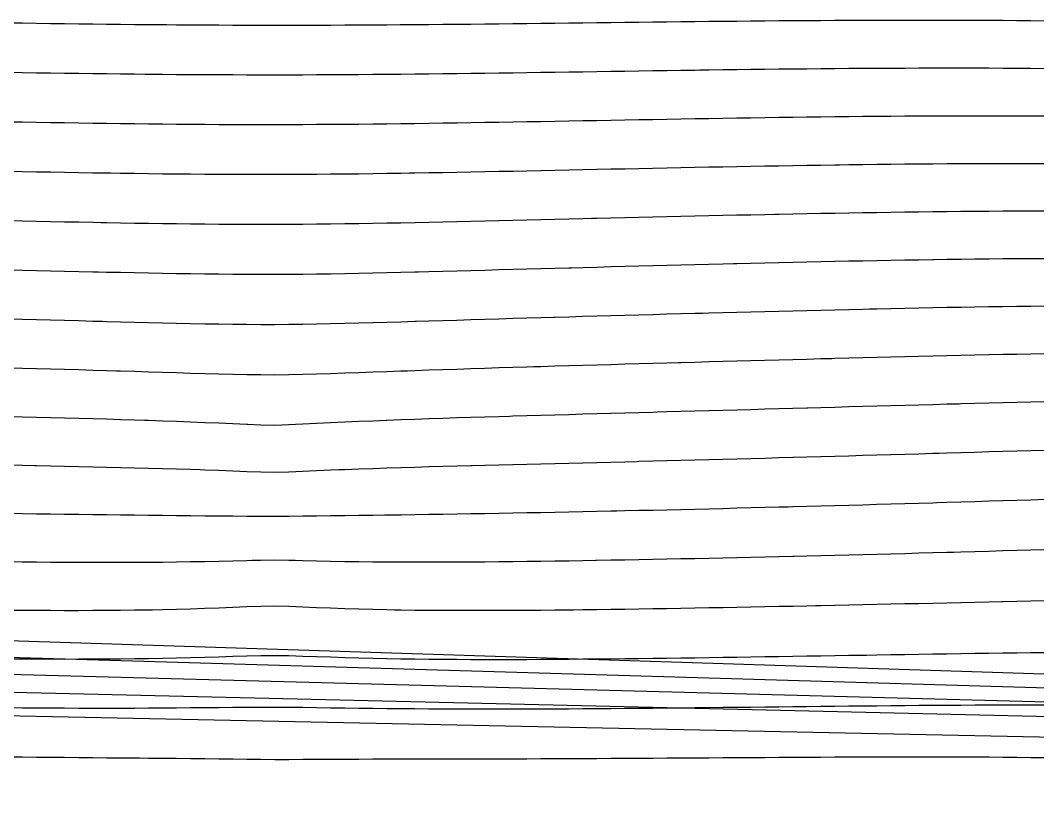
# Model space of a CAD drawing. Header units: metres. Extents: x 3387 to 5486, y 40 to 163.
# Drawn here: x 4399 to 4551.6, y 40 to 157.5 of the extents above; entities that cross this region are included whole.
import ezdxf

# ---------------------------------------------------------------- set-up
doc = ezdxf.new("R2010")
doc.units = ezdxf.units.M
for name, color, linetype in [('Contour_Level_10', 7, 'Continuous'), ('Contour_Level_11', 7, 'Continuous'), ('Contour_Level_12', 7, 'Continuous'), ('Contour_Level_13', 7, 'Continuous'), ('Contour_Level_14', 7, 'Continuous'), ('Contour_Level_15', 7, 'Continuous'), ('Contour_Level_16', 7, 'Continuous'), ('Contour_Level_17', 7, 'Continuous'), ('Contour_Level_18', 7, 'Continuous'), ('Contour_Level_19', 7, 'Continuous'), ('Contour_Level_20', 7, 'Continuous'), ('Contour_Level_21', 7, 'Continuous'), ('Contour_Level_22', 7, 'Continuous'), ('Contour_Level_23', 7, 'Continuous'), ('Contour_Level_5', 7, 'Continuous'), ('Contour_Level_6', 7, 'Continuous'), ('Contour_Level_7', 7, 'Continuous'), ('Contour_Level_8', 7, 'Continuous'), ('Contour_Level_9', 7, 'Continuous')]:
    doc.layers.add(name, color=color, linetype=linetype)

msp = doc.modelspace()

# ---------------------------------------------------------------- linework, layer by layer
at = {"layer": 'Contour_Level_10'}
msp.add_lwpolyline([(4552.71, 121.75), (4550.61, 121.75), (4548.51, 121.73), (4546.41, 121.72), (4544.31, 121.69), (4542.21, 121.67), (4540.1, 121.64), (4538, 121.62), (4536.13, 121.59), (4535.9, 121.58), (4533.8, 121.55), (4531.7, 121.52), (4529.6, 121.48), (4527.5, 121.44), (4525.4, 121.4), (4523.3, 121.36), (4521.19, 121.31), (4519.09, 121.27), (4516.99, 121.22), (4514.89, 121.18), (4512.79, 121.13), (4510.69, 121.08), (4508.59, 121.03), (4506.49, 120.98), (4505.98, 120.97), (4504.39, 120.93), (4502.28, 120.88), (4500.18, 120.83), (4498.08, 120.78), (4495.98, 120.72), (4493.88, 120.67), (4491.78, 120.62), (4489.68, 120.56), (4487.58, 120.51), (4485.48, 120.45), (4483.37, 120.4), (4481.71, 120.35), (4481.27, 120.34), (4479.17, 120.28), (4477.07, 120.23), (4474.97, 120.17), (4472.87, 120.11), (4470.77, 120.06), (4468.67, 120), (4466.57, 119.94), (4464.46, 119.89), (4462.36, 119.83), (4460.26, 119.77), (4458.67, 119.73), (4458.16, 119.72), (4456.06, 119.67), (4453.96, 119.62), (4451.86, 119.57), (4449.76, 119.53), (4447.66, 119.49), (4445.55, 119.45), (4443.45, 119.42), (4441.35, 119.4), (4439.25, 119.38), (4437.15, 119.37), (4435.05, 119.37), (4432.95, 119.38), (4430.85, 119.39), (4428.75, 119.41), (4426.65, 119.43), (4424.54, 119.46), (4422.44, 119.49), (4420.34, 119.53), (4418.24, 119.57), (4416.14, 119.61), (4414.04, 119.66), (4411.94, 119.7), (4410.65, 119.73), (4409.84, 119.75), (4407.74, 119.8), (4405.63, 119.85), (4403.53, 119.9), (4401.43, 119.94), (4399.33, 119.99), (4397.23, 120.04)], dxfattribs=at)
at = {"layer": 'Contour_Level_11'}
msp.add_lwpolyline([(4552.71, 114.62), (4550.61, 114.6), (4548.51, 114.58), (4546.41, 114.55), (4544.31, 114.52), (4542.21, 114.49), (4540.1, 114.45), (4538, 114.41), (4535.9, 114.37), (4533.8, 114.33), (4531.7, 114.29), (4529.6, 114.24), (4527.5, 114.2), (4526.38, 114.17), (4525.4, 114.15), (4523.3, 114.1), (4521.19, 114.05), (4519.09, 114), (4516.99, 113.95), (4514.89, 113.9), (4512.79, 113.85), (4510.69, 113.79), (4508.59, 113.74), (4506.49, 113.69), (4504.39, 113.63), (4502.28, 113.58), (4501.41, 113.55), (4500.18, 113.52), (4498.08, 113.46), (4495.98, 113.41), (4493.88, 113.35), (4491.78, 113.29), (4489.68, 113.24), (4487.58, 113.18), (4485.48, 113.12), (4483.37, 113.06), (4481.27, 113), (4479.17, 112.94), (4478.97, 112.93), (4477.07, 112.88), (4474.97, 112.82), (4472.87, 112.76), (4470.77, 112.69), (4468.67, 112.63), (4466.57, 112.57), (4464.46, 112.5), (4462.36, 112.44), (4460.26, 112.37), (4458.43, 112.32), (4458.16, 112.31), (4456.06, 112.24), (4453.96, 112.18), (4451.86, 112.12), (4449.76, 112.06), (4447.66, 112.01), (4445.55, 111.96), (4443.45, 111.92), (4441.35, 111.88), (4439.25, 111.86), (4437.15, 111.85), (4435.05, 111.85), (4432.95, 111.86), (4430.85, 111.88), (4428.75, 111.91), (4426.65, 111.95), (4424.54, 111.99), (4422.44, 112.04), (4420.34, 112.09), (4418.24, 112.14), (4416.14, 112.19), (4414.04, 112.25), (4411.94, 112.3), (4411.31, 112.32), (4409.84, 112.35), (4407.74, 112.41), (4405.63, 112.46), (4403.53, 112.52), (4401.43, 112.57), (4399.33, 112.62), (4397.23, 112.67)], dxfattribs=at)
at = {"layer": 'Contour_Level_12'}
msp.add_lwpolyline([(4552.71, 107.47), (4550.61, 107.44), (4548.51, 107.4), (4547.06, 107.37), (4546.41, 107.36), (4544.31, 107.32), (4542.21, 107.27), (4540.1, 107.23), (4538, 107.18), (4535.9, 107.13), (4533.8, 107.08), (4531.7, 107.03), (4529.6, 106.98), (4527.5, 106.93), (4525.4, 106.87), (4523.3, 106.82), (4521.19, 106.76), (4520.76, 106.75), (4519.09, 106.71), (4516.99, 106.65), (4514.89, 106.6), (4512.79, 106.54), (4510.69, 106.49), (4508.59, 106.43), (4506.49, 106.37), (4504.39, 106.32), (4502.28, 106.26), (4500.18, 106.2), (4498.08, 106.14), (4497.75, 106.14), (4495.98, 106.09), (4493.88, 106.03), (4491.78, 105.97), (4489.68, 105.91), (4487.58, 105.85), (4485.48, 105.79), (4483.37, 105.73), (4481.27, 105.67), (4479.17, 105.61), (4477.07, 105.55), (4476.04, 105.52), (4474.97, 105.49), (4472.87, 105.42), (4470.77, 105.36), (4468.67, 105.29), (4466.57, 105.22), (4464.46, 105.15), (4462.36, 105.08), (4460.26, 105.01), (4458.16, 104.94), (4457.07, 104.9), (4456.06, 104.86), (4453.96, 104.79), (4451.86, 104.71), (4449.76, 104.63), (4447.66, 104.56), (4445.55, 104.49), (4443.45, 104.42), (4441.35, 104.36), (4439.25, 104.32), (4437.15, 104.3), (4435.05, 104.31), (4432.95, 104.33), (4430.85, 104.38), (4428.75, 104.43), (4426.65, 104.49), (4424.54, 104.55), (4422.44, 104.62), (4420.34, 104.69), (4418.24, 104.75), (4416.14, 104.82), (4414.04, 104.88), (4413.42, 104.9), (4411.94, 104.94), (4409.84, 105), (4407.74, 105.06), (4405.63, 105.12), (4403.53, 105.18), (4401.43, 105.23), (4399.33, 105.28), (4397.23, 105.34)], dxfattribs=at)
at = {"layer": 'Contour_Level_13'}
msp.add_lwpolyline([(4552.71, 100.27), (4550.61, 100.22), (4548.51, 100.17), (4546.41, 100.12), (4544.31, 100.07), (4542.21, 100.02), (4540.1, 99.96), (4539.86, 99.95), (4538, 99.91), (4535.9, 99.85), (4533.8, 99.79), (4531.7, 99.74), (4529.6, 99.68), (4527.5, 99.62), (4525.4, 99.56), (4523.3, 99.51), (4521.19, 99.45), (4519.09, 99.39), (4517.16, 99.34), (4516.99, 99.33), (4514.89, 99.27), (4512.79, 99.22), (4510.69, 99.16), (4508.59, 99.1), (4506.49, 99.04), (4504.39, 98.99), (4502.28, 98.93), (4500.18, 98.87), (4498.08, 98.81), (4495.98, 98.76), (4494.56, 98.72), (4493.88, 98.7), (4491.78, 98.64), (4489.68, 98.59), (4487.58, 98.53), (4485.48, 98.47), (4483.37, 98.41), (4481.27, 98.35), (4479.17, 98.3), (4477.07, 98.24), (4474.97, 98.18), (4472.87, 98.12), (4472.36, 98.1), (4470.77, 98.05), (4468.67, 97.99), (4466.57, 97.93), (4464.46, 97.86), (4462.36, 97.79), (4460.26, 97.72), (4458.16, 97.64), (4456.06, 97.57), (4453.96, 97.49), (4453.87, 97.48), (4451.86, 97.4), (4449.76, 97.31), (4447.66, 97.22), (4445.55, 97.12), (4443.45, 97.02), (4441.35, 96.91), (4440.26, 96.86), (4439.25, 96.82), (4437.15, 96.75), (4435.05, 96.79), (4433.14, 96.86), (4432.95, 96.87), (4430.85, 96.96), (4428.75, 97.06), (4426.65, 97.15), (4424.54, 97.23), (4422.44, 97.31), (4420.34, 97.39), (4418.24, 97.46), (4417.62, 97.48), (4416.14, 97.53), (4414.04, 97.6), (4411.94, 97.66), (4409.84, 97.72), (4407.74, 97.77), (4405.63, 97.83), (4403.53, 97.88), (4401.43, 97.93), (4399.33, 97.98), (4397.23, 98.03)], dxfattribs=at)
at = {"layer": 'Contour_Level_14'}
msp.add_lwpolyline([(4552.71, 93), (4550.61, 92.94), (4548.51, 92.88), (4546.41, 92.82), (4544.31, 92.76), (4542.21, 92.69), (4540.1, 92.63), (4538, 92.57), (4536.82, 92.54), (4535.9, 92.51), (4533.8, 92.45), (4531.7, 92.39), (4529.6, 92.33), (4527.5, 92.27), (4525.4, 92.21), (4523.3, 92.15), (4521.19, 92.09), (4519.09, 92.03), (4516.99, 91.97), (4515.01, 91.92), (4514.89, 91.92), (4512.79, 91.86), (4510.69, 91.8), (4508.59, 91.75), (4506.49, 91.69), (4504.39, 91.63), (4502.28, 91.58), (4500.18, 91.52), (4498.08, 91.47), (4495.98, 91.41), (4493.88, 91.36), (4491.78, 91.31), (4491.55, 91.3), (4489.68, 91.25), (4487.58, 91.2), (4485.48, 91.15), (4483.37, 91.1), (4481.27, 91.04), (4479.17, 90.99), (4477.07, 90.94), (4474.97, 90.89), (4472.87, 90.84), (4470.77, 90.78), (4468.67, 90.73), (4466.81, 90.68), (4466.57, 90.68), (4464.46, 90.62), (4462.36, 90.57), (4460.26, 90.51), (4458.16, 90.45), (4456.06, 90.39), (4453.96, 90.32), (4451.86, 90.25), (4449.76, 90.18), (4447.66, 90.1), (4446.79, 90.07), (4445.55, 90.02), (4443.45, 89.93), (4441.35, 89.84), (4439.25, 89.75), (4437.15, 89.7), (4435.05, 89.73), (4432.95, 89.8), (4430.85, 89.88), (4428.75, 89.97), (4426.65, 90.04), (4425.95, 90.07), (4424.54, 90.11), (4422.44, 90.18), (4420.34, 90.24), (4418.24, 90.3), (4416.14, 90.35), (4414.04, 90.4), (4411.94, 90.45), (4409.84, 90.5), (4407.74, 90.55), (4405.63, 90.59), (4403.53, 90.63), (4401.43, 90.68), (4401.09, 90.68), (4399.33, 90.72), (4397.23, 90.76)], dxfattribs=at)
at = {"layer": 'Contour_Level_15'}
msp.add_lwpolyline([(4552.71, 85.62), (4550.61, 85.55), (4548.51, 85.49), (4546.41, 85.42), (4544.31, 85.36), (4542.21, 85.29), (4540.1, 85.23), (4538, 85.17), (4536.5, 85.12), (4535.9, 85.1), (4533.8, 85.04), (4531.7, 84.98), (4529.6, 84.92), (4527.5, 84.86), (4525.4, 84.8), (4523.3, 84.75), (4521.19, 84.69), (4519.09, 84.63), (4516.99, 84.58), (4514.89, 84.52), (4514.22, 84.5), (4512.79, 84.47), (4510.69, 84.41), (4508.59, 84.36), (4506.49, 84.31), (4504.39, 84.25), (4502.28, 84.2), (4500.18, 84.15), (4498.08, 84.1), (4495.98, 84.05), (4493.88, 84), (4491.78, 83.96), (4489.68, 83.91), (4488.5, 83.88), (4487.58, 83.86), (4485.48, 83.82), (4483.37, 83.78), (4481.27, 83.73), (4479.17, 83.69), (4477.07, 83.65), (4474.97, 83.61), (4472.87, 83.57), (4470.77, 83.53), (4468.67, 83.49), (4466.57, 83.46), (4464.46, 83.42), (4462.36, 83.39), (4460.26, 83.36), (4458.16, 83.33), (4456.06, 83.3), (4453.96, 83.27), (4453.7, 83.27), (4451.86, 83.24), (4449.76, 83.21), (4447.66, 83.19), (4445.55, 83.16), (4443.45, 83.14), (4441.35, 83.12), (4439.25, 83.1), (4437.15, 83.09), (4435.05, 83.09), (4432.95, 83.1), (4430.85, 83.12), (4428.75, 83.13), (4426.65, 83.15), (4424.54, 83.17), (4422.44, 83.19), (4420.34, 83.21), (4418.24, 83.24), (4416.14, 83.26), (4415.5, 83.27), (4414.04, 83.28), (4411.94, 83.31), (4409.84, 83.33), (4407.74, 83.36), (4405.63, 83.39), (4403.53, 83.42), (4401.43, 83.45), (4399.33, 83.48), (4397.23, 83.51)], dxfattribs=at)
at = {"layer": 'Contour_Level_16'}
msp.add_lwpolyline([(4552.71, 78.1), (4550.61, 78.04), (4548.51, 77.98), (4546.41, 77.91), (4544.31, 77.85), (4542.21, 77.79), (4540.1, 77.73), (4539.05, 77.7), (4538, 77.67), (4535.9, 77.62), (4533.8, 77.56), (4531.7, 77.5), (4529.6, 77.45), (4527.5, 77.39), (4525.4, 77.34), (4523.3, 77.29), (4521.19, 77.23), (4519.09, 77.18), (4516.99, 77.13), (4515.08, 77.09), (4514.89, 77.08), (4512.79, 77.03), (4510.69, 76.98), (4508.59, 76.93), (4506.49, 76.89), (4504.39, 76.84), (4502.28, 76.8), (4500.18, 76.75), (4498.08, 76.71), (4495.98, 76.67), (4493.88, 76.62), (4491.78, 76.58), (4489.68, 76.54), (4487.58, 76.51), (4485.48, 76.47), (4485.27, 76.47), (4483.37, 76.44), (4481.27, 76.4), (4479.17, 76.37), (4477.07, 76.34), (4474.97, 76.32), (4472.87, 76.29), (4470.77, 76.27), (4468.67, 76.25), (4466.57, 76.23), (4464.46, 76.22), (4462.36, 76.21), (4460.26, 76.21), (4458.16, 76.21), (4456.06, 76.21), (4453.96, 76.23), (4451.86, 76.24), (4449.76, 76.27), (4447.66, 76.3), (4445.55, 76.34), (4443.45, 76.39), (4441.35, 76.44), (4440.23, 76.47), (4439.25, 76.49), (4437.15, 76.53), (4435.05, 76.5), (4433.79, 76.47), (4432.95, 76.45), (4430.85, 76.39), (4428.75, 76.34), (4426.65, 76.29), (4424.54, 76.26), (4422.44, 76.22), (4420.34, 76.2), (4418.24, 76.18), (4416.14, 76.17), (4414.04, 76.17), (4411.94, 76.17), (4409.84, 76.17), (4407.74, 76.18), (4405.63, 76.19), (4403.53, 76.2), (4401.43, 76.22), (4399.33, 76.24), (4397.23, 76.26)], dxfattribs=at)
at = {"layer": 'Contour_Level_17'}
msp.add_lwpolyline([(4552.71, 70.44), (4550.61, 70.39), (4548.51, 70.34), (4546.41, 70.29), (4546.21, 70.29), (4544.31, 70.24), (4542.21, 70.19), (4540.1, 70.15), (4538, 70.1), (4535.9, 70.05), (4533.8, 70), (4531.7, 69.96), (4529.6, 69.91), (4527.5, 69.86), (4525.4, 69.82), (4523.3, 69.77), (4521.19, 69.73), (4519.09, 69.68), (4518.32, 69.67), (4516.99, 69.64), (4514.89, 69.6), (4512.79, 69.56), (4510.69, 69.51), (4508.59, 69.47), (4506.49, 69.43), (4504.39, 69.39), (4502.28, 69.36), (4500.18, 69.32), (4498.08, 69.28), (4495.98, 69.25), (4493.88, 69.21), (4491.78, 69.18), (4489.68, 69.15), (4487.58, 69.12), (4485.48, 69.09), (4483.37, 69.07), (4482, 69.05), (4481.27, 69.04), (4479.17, 69.02), (4477.07, 69), (4474.97, 68.98), (4472.87, 68.97), (4470.77, 68.96), (4468.67, 68.96), (4466.57, 68.96), (4464.46, 68.96), (4462.36, 68.97), (4460.26, 68.98), (4458.16, 69), (4456.06, 69.03), (4455.15, 69.05), (4453.96, 69.07), (4451.86, 69.12), (4449.76, 69.17), (4447.66, 69.24), (4445.55, 69.32), (4443.45, 69.4), (4441.35, 69.49), (4439.25, 69.57), (4437.15, 69.63), (4435.05, 69.59), (4432.95, 69.51), (4430.85, 69.42), (4428.75, 69.33), (4426.65, 69.26), (4424.54, 69.19), (4422.44, 69.13), (4420.34, 69.08), (4418.81, 69.05), (4418.24, 69.04), (4416.14, 69.01), (4414.04, 68.98), (4411.94, 68.97), (4409.84, 68.96), (4407.74, 68.95), (4405.63, 68.95), (4403.53, 68.96), (4401.43, 68.96), (4399.33, 68.98), (4397.23, 68.99)], dxfattribs=at)
at = {"layer": 'Contour_Level_18'}
msp.add_lwpolyline([(4552.71, 62.64), (4550.61, 62.62), (4548.51, 62.59), (4546.41, 62.57), (4544.31, 62.54), (4542.21, 62.51), (4540.1, 62.47), (4538, 62.44), (4535.9, 62.41), (4533.8, 62.38), (4531.7, 62.34), (4529.6, 62.31), (4527.5, 62.28), (4525.97, 62.25), (4525.4, 62.24), (4523.3, 62.21), (4521.19, 62.17), (4519.09, 62.14), (4516.99, 62.11), (4514.89, 62.07), (4512.79, 62.04), (4510.69, 62.01), (4508.59, 61.97), (4506.49, 61.94), (4504.39, 61.91), (4502.28, 61.88), (4500.18, 61.85), (4498.08, 61.82), (4495.98, 61.8), (4493.88, 61.77), (4491.78, 61.74), (4489.68, 61.72), (4487.58, 61.7), (4485.48, 61.68), (4483.37, 61.66), (4481.27, 61.64), (4480.36, 61.63), (4479.17, 61.62), (4477.07, 61.61), (4474.97, 61.6), (4472.87, 61.6), (4470.77, 61.59), (4468.67, 61.59), (4466.57, 61.6), (4464.46, 61.61), (4462.36, 61.62), (4460.98, 61.63), (4460.26, 61.64), (4458.16, 61.67), (4456.06, 61.7), (4453.96, 61.74), (4451.86, 61.78), (4449.76, 61.83), (4447.66, 61.9), (4445.55, 61.96), (4443.45, 62.03), (4441.35, 62.1), (4439.25, 62.17), (4437.15, 62.2), (4435.05, 62.18), (4432.95, 62.13), (4430.85, 62.06), (4428.75, 61.99), (4426.65, 61.93), (4424.54, 61.87), (4422.44, 61.82), (4420.34, 61.78), (4418.24, 61.74), (4416.14, 61.71), (4414.04, 61.69), (4411.94, 61.67), (4409.84, 61.66), (4407.74, 61.66), (4405.63, 61.65), (4403.53, 61.66), (4401.43, 61.66), (4399.33, 61.67), (4397.23, 61.69)], dxfattribs=at)
at = {"layer": 'Contour_Level_19'}
for points in [[(3386.6, 97), (5157.42, 40)], [(4552.71, 54.76), (4550.61, 54.77), (4548.51, 54.77), (4546.41, 54.77), (4544.31, 54.76), (4542.21, 54.75), (4540.1, 54.74), (4538, 54.73), (4535.9, 54.71), (4533.8, 54.7), (4531.7, 54.68), (4529.6, 54.66), (4527.5, 54.64), (4525.4, 54.62), (4523.3, 54.6), (4521.19, 54.58), (4519.09, 54.56), (4516.99, 54.53), (4514.89, 54.51), (4512.79, 54.49), (4510.69, 54.46), (4508.59, 54.44), (4506.49, 54.42), (4504.39, 54.4), (4502.28, 54.37), (4500.18, 54.35), (4498.08, 54.33), (4495.98, 54.31), (4493.88, 54.29), (4491.78, 54.27), (4489.68, 54.25), (4487.58, 54.24), (4485.48, 54.22), (4484.62, 54.22), (4483.37, 54.21), (4481.27, 54.19), (4479.17, 54.18), (4477.07, 54.17), (4474.97, 54.17), (4472.87, 54.16), (4470.77, 54.16), (4468.67, 54.16), (4466.57, 54.16), (4464.46, 54.17), (4462.36, 54.17), (4460.26, 54.18), (4458.16, 54.2), (4456.06, 54.22), (4455.95, 54.22), (4453.96, 54.24), (4451.86, 54.26), (4449.76, 54.28), (4447.66, 54.31), (4445.55, 54.34), (4443.45, 54.37), (4441.35, 54.4), (4439.25, 54.43), (4437.15, 54.44), (4435.05, 54.44), (4432.95, 54.43), (4430.85, 54.41), (4428.75, 54.39), (4426.65, 54.37), (4424.54, 54.35), (4422.44, 54.33), (4420.34, 54.31), (4418.24, 54.3), (4416.14, 54.29), (4414.04, 54.29), (4411.94, 54.28), (4409.84, 54.28), (4407.74, 54.29), (4405.63, 54.3), (4403.53, 54.31), (4401.43, 54.32), (4399.33, 54.33), (4397.23, 54.35)]]:
    msp.add_lwpolyline(points, dxfattribs=at)
at = {"layer": 'Contour_Level_20'}
for points in [[(3386.6, 91.76), (5141.49, 40)], [(4552.71, 46.85), (4550.61, 46.88), (4548.51, 46.91), (4546.41, 46.93), (4544.31, 46.95), (4542.21, 46.96), (4540.1, 46.97), (4538, 46.98), (4535.9, 46.98), (4533.8, 46.98), (4531.7, 46.98), (4529.6, 46.98), (4527.5, 46.97), (4525.4, 46.97), (4523.3, 46.96), (4521.19, 46.95), (4519.09, 46.94), (4516.99, 46.93), (4514.89, 46.92), (4512.79, 46.91), (4510.69, 46.89), (4508.59, 46.88), (4506.49, 46.87), (4504.39, 46.85), (4502.28, 46.84), (4500.18, 46.83), (4498.08, 46.81), (4496.14, 46.8), (4495.98, 46.8), (4493.88, 46.78), (4491.78, 46.77), (4489.68, 46.76), (4487.58, 46.75), (4485.48, 46.74), (4483.37, 46.73), (4481.27, 46.72), (4479.17, 46.71), (4477.07, 46.7), (4474.97, 46.69), (4472.87, 46.68), (4470.77, 46.68), (4468.67, 46.67), (4466.57, 46.67), (4464.46, 46.67), (4462.36, 46.66), (4460.26, 46.66), (4458.16, 46.66), (4456.06, 46.66), (4453.96, 46.65), (4451.86, 46.65), (4449.76, 46.64), (4447.66, 46.63), (4445.55, 46.62), (4443.45, 46.61), (4441.35, 46.6), (4439.25, 46.59), (4437.15, 46.59), (4435.05, 46.6), (4432.95, 46.62), (4430.85, 46.65), (4428.75, 46.68), (4426.65, 46.7), (4424.54, 46.73), (4422.44, 46.75), (4420.34, 46.77), (4418.24, 46.79), (4416.85, 46.8), (4416.14, 46.81), (4414.04, 46.82), (4411.94, 46.84), (4409.84, 46.86), (4407.74, 46.88), (4405.63, 46.9), (4403.53, 46.92), (4401.43, 46.94), (4399.33, 46.96), (4397.23, 46.98)]]:
    msp.add_lwpolyline(points, dxfattribs=at)
at = {"layer": 'Contour_Level_21'}
msp.add_lwpolyline([(3386.6, 86.31), (5126, 40)], dxfattribs=at)
at = {"layer": 'Contour_Level_22'}
msp.add_lwpolyline([(3386.6, 80.45), (5110.37, 40)], dxfattribs=at)
at = {"layer": 'Contour_Level_23'}
msp.add_lwpolyline([(3386.6, 74.05), (5037.4, 40)], dxfattribs=at)
at = {"layer": 'Contour_Level_5'}
msp.add_lwpolyline([(4552.71, 157.41), (4550.61, 157.43), (4549.88, 157.44), (4548.51, 157.45), (4546.41, 157.47), (4544.31, 157.48), (4542.21, 157.49), (4540.1, 157.5), (4538, 157.51), (4535.9, 157.51), (4533.8, 157.51), (4531.7, 157.51), (4529.6, 157.51), (4527.5, 157.5), (4525.4, 157.5), (4523.3, 157.49), (4521.19, 157.48), (4519.09, 157.46), (4516.99, 157.45), (4515.13, 157.44), (4514.89, 157.44), (4512.79, 157.42), (4510.69, 157.4), (4508.59, 157.38), (4506.49, 157.36), (4504.39, 157.34), (4502.28, 157.32), (4500.18, 157.3), (4498.08, 157.27), (4495.98, 157.25), (4493.88, 157.23), (4491.78, 157.2), (4489.68, 157.18), (4487.58, 157.15), (4485.48, 157.13), (4483.37, 157.1), (4481.27, 157.08), (4479.17, 157.05), (4477.07, 157.03), (4474.97, 157), (4472.87, 156.98), (4470.77, 156.96), (4468.67, 156.93), (4466.57, 156.91), (4464.46, 156.89), (4462.36, 156.87), (4460.26, 156.85), (4458.16, 156.84), (4456.06, 156.82), (4456, 156.82), (4453.96, 156.8), (4451.86, 156.79), (4449.76, 156.78), (4447.66, 156.77), (4445.55, 156.76), (4443.45, 156.76), (4441.35, 156.75), (4439.25, 156.75), (4437.15, 156.75), (4435.05, 156.75), (4432.95, 156.76), (4430.85, 156.76), (4428.75, 156.77), (4426.65, 156.78), (4424.54, 156.79), (4422.44, 156.81), (4420.93, 156.82), (4420.34, 156.82), (4418.24, 156.84), (4416.14, 156.86), (4414.04, 156.88), (4411.94, 156.9), (4409.84, 156.93), (4407.74, 156.95), (4405.63, 156.98), (4403.53, 157.01), (4401.43, 157.04), (4399.33, 157.07), (4397.23, 157.1)], dxfattribs=at)
at = {"layer": 'Contour_Level_6'}
msp.add_lwpolyline([(4552.71, 150.26), (4550.61, 150.28), (4548.51, 150.3), (4546.41, 150.31), (4544.31, 150.32), (4542.21, 150.32), (4540.1, 150.33), (4538, 150.33), (4535.9, 150.33), (4533.8, 150.32), (4531.7, 150.31), (4529.6, 150.31), (4527.5, 150.29), (4525.4, 150.28), (4523.3, 150.27), (4521.19, 150.25), (4519.09, 150.23), (4516.99, 150.21), (4514.89, 150.19), (4512.79, 150.17), (4510.69, 150.14), (4508.59, 150.12), (4506.49, 150.09), (4504.39, 150.07), (4502.28, 150.04), (4500.96, 150.02), (4500.18, 150.01), (4498.08, 149.98), (4495.98, 149.95), (4493.88, 149.92), (4491.78, 149.89), (4489.68, 149.86), (4487.58, 149.83), (4485.48, 149.8), (4483.37, 149.76), (4481.27, 149.73), (4479.17, 149.7), (4477.07, 149.67), (4474.97, 149.64), (4472.87, 149.61), (4470.77, 149.58), (4468.67, 149.55), (4466.57, 149.52), (4464.46, 149.5), (4462.36, 149.47), (4460.26, 149.45), (4458.16, 149.43), (4456.06, 149.41), (4455.73, 149.4), (4453.96, 149.39), (4451.86, 149.37), (4449.76, 149.35), (4447.66, 149.34), (4445.55, 149.33), (4443.45, 149.32), (4441.35, 149.31), (4439.25, 149.31), (4437.15, 149.31), (4435.05, 149.31), (4432.95, 149.31), (4430.85, 149.32), (4428.75, 149.32), (4426.65, 149.33), (4424.54, 149.35), (4422.44, 149.36), (4420.34, 149.38), (4418.24, 149.4), (4417.73, 149.4), (4416.14, 149.42), (4414.04, 149.44), (4411.94, 149.47), (4409.84, 149.49), (4407.74, 149.52), (4405.63, 149.55), (4403.53, 149.58), (4401.43, 149.61), (4399.33, 149.64), (4397.23, 149.68)], dxfattribs=at)
at = {"layer": 'Contour_Level_7'}
msp.add_lwpolyline([(4552.71, 143.12), (4550.61, 143.14), (4548.51, 143.15), (4546.41, 143.16), (4544.31, 143.16), (4542.21, 143.16), (4540.1, 143.16), (4538, 143.15), (4535.9, 143.14), (4533.8, 143.13), (4531.7, 143.12), (4529.6, 143.1), (4527.5, 143.09), (4525.4, 143.07), (4523.3, 143.05), (4521.19, 143.02), (4519.09, 143), (4516.99, 142.97), (4514.89, 142.94), (4512.79, 142.92), (4510.69, 142.89), (4508.59, 142.85), (4506.49, 142.82), (4504.39, 142.79), (4502.28, 142.75), (4500.18, 142.72), (4498.08, 142.68), (4495.98, 142.65), (4493.88, 142.61), (4493.42, 142.6), (4491.78, 142.57), (4489.68, 142.54), (4487.58, 142.5), (4485.48, 142.46), (4483.37, 142.42), (4481.27, 142.39), (4479.17, 142.35), (4477.07, 142.31), (4474.97, 142.27), (4472.87, 142.24), (4470.77, 142.2), (4468.67, 142.17), (4466.57, 142.13), (4464.46, 142.1), (4462.36, 142.07), (4460.26, 142.04), (4458.16, 142.01), (4456.4, 141.98), (4456.06, 141.98), (4453.96, 141.96), (4451.86, 141.93), (4449.76, 141.91), (4447.66, 141.89), (4445.55, 141.88), (4443.45, 141.87), (4441.35, 141.86), (4439.25, 141.85), (4437.15, 141.85), (4435.05, 141.85), (4432.95, 141.85), (4430.85, 141.85), (4428.75, 141.86), (4426.65, 141.87), (4424.54, 141.89), (4422.44, 141.9), (4420.34, 141.92), (4418.24, 141.95), (4416.14, 141.97), (4414.83, 141.98), (4414.04, 141.99), (4411.94, 142.02), (4409.84, 142.05), (4407.74, 142.08), (4405.63, 142.12), (4403.53, 142.15), (4401.43, 142.18), (4399.33, 142.22), (4397.23, 142.26)], dxfattribs=at)
at = {"layer": 'Contour_Level_8'}
msp.add_lwpolyline([(4552.71, 136), (4550.61, 136.01), (4548.51, 136.01), (4546.41, 136.01), (4544.31, 136.01), (4542.21, 136), (4540.1, 135.99), (4538, 135.98), (4535.9, 135.96), (4533.8, 135.94), (4531.7, 135.92), (4529.6, 135.9), (4527.5, 135.88), (4525.4, 135.85), (4523.3, 135.82), (4521.91, 135.8), (4521.19, 135.79), (4519.09, 135.76), (4516.99, 135.73), (4514.89, 135.7), (4512.79, 135.66), (4510.69, 135.62), (4508.59, 135.59), (4506.49, 135.55), (4504.39, 135.51), (4502.28, 135.47), (4500.18, 135.43), (4498.08, 135.38), (4495.98, 135.34), (4493.88, 135.3), (4491.78, 135.26), (4489.68, 135.21), (4488.4, 135.19), (4487.58, 135.17), (4485.48, 135.12), (4483.37, 135.08), (4481.27, 135.04), (4479.17, 134.99), (4477.07, 134.95), (4474.97, 134.9), (4472.87, 134.86), (4470.77, 134.82), (4468.67, 134.77), (4466.57, 134.73), (4464.46, 134.69), (4462.36, 134.65), (4460.26, 134.62), (4458.16, 134.58), (4457.36, 134.57), (4456.06, 134.55), (4453.96, 134.52), (4451.86, 134.49), (4449.76, 134.46), (4447.66, 134.44), (4445.55, 134.42), (4443.45, 134.4), (4441.35, 134.39), (4439.25, 134.38), (4437.15, 134.37), (4435.05, 134.37), (4432.95, 134.37), (4430.85, 134.38), (4428.75, 134.39), (4426.65, 134.4), (4424.54, 134.42), (4422.44, 134.44), (4420.34, 134.46), (4418.24, 134.49), (4416.14, 134.52), (4414.04, 134.55), (4412.56, 134.57), (4411.94, 134.58), (4409.84, 134.61), (4407.74, 134.65), (4405.63, 134.68), (4403.53, 134.72), (4401.43, 134.76), (4399.33, 134.8), (4397.23, 134.84)], dxfattribs=at)
at = {"layer": 'Contour_Level_9'}
msp.add_lwpolyline([(4552.71, 128.88), (4550.61, 128.88), (4548.51, 128.87), (4546.41, 128.87), (4544.31, 128.85), (4542.21, 128.84), (4540.1, 128.82), (4538, 128.8), (4535.9, 128.78), (4533.8, 128.75), (4531.7, 128.73), (4529.6, 128.7), (4527.5, 128.66), (4525.4, 128.63), (4523.3, 128.6), (4521.19, 128.56), (4519.09, 128.52), (4516.99, 128.48), (4514.89, 128.44), (4512.79, 128.4), (4512.18, 128.39), (4510.69, 128.36), (4508.59, 128.31), (4506.49, 128.27), (4504.39, 128.22), (4502.28, 128.18), (4500.18, 128.13), (4498.08, 128.08), (4495.98, 128.03), (4493.88, 127.99), (4491.78, 127.94), (4489.68, 127.89), (4487.58, 127.84), (4485.48, 127.79), (4484.7, 127.77), (4483.37, 127.74), (4481.27, 127.69), (4479.17, 127.64), (4477.07, 127.58), (4474.97, 127.53), (4472.87, 127.48), (4470.77, 127.43), (4468.67, 127.38), (4466.57, 127.33), (4464.46, 127.29), (4462.36, 127.24), (4460.26, 127.19), (4458.23, 127.15), (4458.16, 127.15), (4456.06, 127.11), (4453.96, 127.07), (4451.86, 127.03), (4449.76, 127), (4447.66, 126.97), (4445.55, 126.94), (4443.45, 126.92), (4441.35, 126.9), (4439.25, 126.89), (4437.15, 126.88), (4435.05, 126.88), (4432.95, 126.88), (4430.85, 126.89), (4428.75, 126.9), (4426.65, 126.92), (4424.54, 126.94), (4422.44, 126.97), (4420.34, 127), (4418.24, 127.03), (4416.14, 127.06), (4414.04, 127.1), (4411.94, 127.14), (4411.12, 127.15), (4409.84, 127.17), (4407.74, 127.22), (4405.63, 127.26), (4403.53, 127.3), (4401.43, 127.34), (4399.33, 127.39), (4397.23, 127.43)], dxfattribs=at)

doc.saveas('drawing.dxf')
